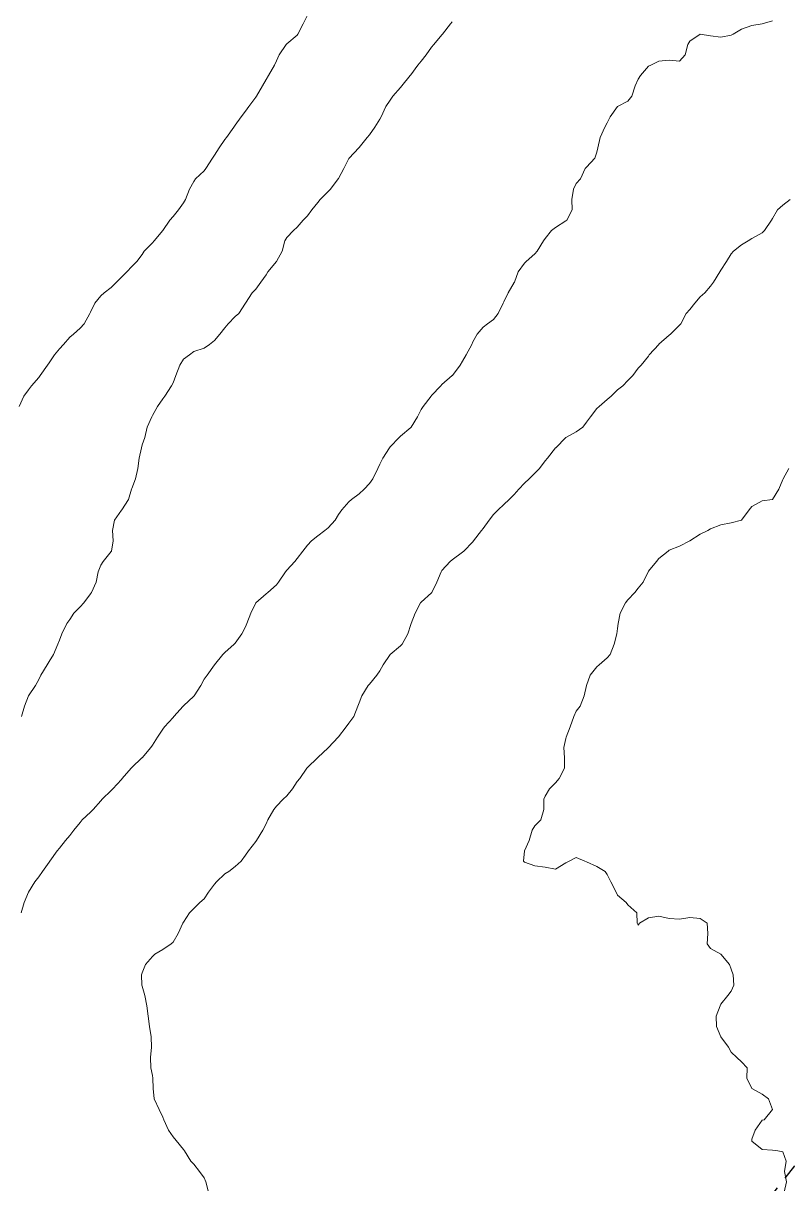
# Model space of a CAD drawing. Header units: centimetres. Extents: x 0 to 642158, y -847 to 649707.
# Drawn here: x 616326 to 616363, y 620796.6 to 620852.8 of the extents above; entities that cross this region are included whole.
import ezdxf

# ---------------------------------------------------------------- set-up
doc = ezdxf.new("R2010")
doc.units = ezdxf.units.CM
doc.header["$MEASUREMENT"] = 0
doc.linetypes.add('JIS_02_0.7', pattern=[1.35, 0.75, -0.6])
doc.layers.add('WAL_parcellaire agricole', color=7, linetype='JIS_02_0.7', lineweight=25)
doc.layers.add('WAL_topographie 0.5', color=253, linetype='Continuous', lineweight=20)

msp = doc.modelspace()

# ---------------------------------------------------------------- linework, layer by layer
at = {"layer": 'WAL_parcellaire agricole'}
msp.add_lwpolyline([(616255.997, 620774.617), (616254.888, 620802.306), (616269.443, 620906.264), (616269.125, 620914.056), (616269.31, 620938.403), (616324.031, 621000.478), (616439.713, 620860.66), (616427.749, 620846.053), (616421.929, 620839.702), (616414.257, 620830.705), (616403.934, 620820.988), (616397.612, 620816.054), (616363.299, 620797.518), (616354.757, 620786.516), (616345.049, 620771.634), (616339.95, 620763.773), (616311.615, 620724.308), (616278.144, 620756.809), (616255.997, 620774.617)], dxfattribs=at)
at = {"layer": 'WAL_topographie 0.5'}
for points in [[(616339.75, 620853.179), (616339.545, 620852.75), (616339.288, 620852.25), (616339.25, 620852.203), (616338.75, 620851.792), (616338.712, 620851.75), (616338.377, 620851.25), (616338.25, 620850.967), (616338.148, 620850.75), (616337.859, 620850.25), (616337.75, 620850.058), (616337.576, 620849.75), (616337.281, 620849.25), (616337.25, 620849.203), (616336.92, 620848.75), (616336.75, 620848.529), (616336.548, 620848.25), (616336.25, 620847.85), (616336.185, 620847.75), (616335.829, 620847.25), (616335.75, 620847.152), (616335.48, 620846.75), (616335.25, 620846.4), (616335.158, 620846.25), (616334.829, 620845.75), (616334.75, 620845.642), (616334.333, 620845.25), (616334.25, 620845.125), (616334.043, 620844.75), (616333.857, 620844.25), (616333.75, 620844.091), (616333.509, 620843.75), (616333.25, 620843.431), (616333.098, 620843.25), (616332.75, 620842.75), (616332.75, 620842.75), (616332.332, 620842.25), (616332.25, 620842.164), (616331.854, 620841.75), (616331.75, 620841.598), (616331.492, 620841.25), (616331.25, 620841.023), (616331.007, 620840.75), (616330.75, 620840.497), (616330.516, 620840.25), (616330.25, 620840), (616329.911, 620839.75), (616329.75, 620839.594), (616329.468, 620839.25), (616329.25, 620838.803), (616329.225, 620838.75), (616328.947, 620838.25), (616328.75, 620838.035), (616328.431, 620837.75), (616328.25, 620837.593), (616327.955, 620837.25), (616327.75, 620837.037), (616327.521, 620836.75), (616327.25, 620836.352), (616327.181, 620836.25), (616326.828, 620835.75), (616326.75, 620835.647), (616326.398, 620835.25), (616326.25, 620835.056), (616326.038, 620834.75), (616325.809, 620834.25)], [(616362.25, 620852.891), (616361.75, 620852.75), (616361.75, 620852.75), (616361.25, 620852.669), (616360.75, 620852.5), (616360.341, 620852.25), (616360.25, 620852.2), (616359.75, 620852.11), (616359.25, 620852.167), (616358.75, 620852.25), (616358.25, 620851.917), (616358.15, 620851.75), (616358.025, 620851.25), (616357.75, 620850.944), (616357.25, 620851), (616356.75, 620850.95), (616356.35, 620850.75), (616356.25, 620850.7), (616355.859, 620850.25), (616355.75, 620850.071), (616355.6, 620849.75), (616355.44, 620849.25), (616355.25, 620849.015), (616354.75, 620848.75), (616354.75, 620848.75), (616354.389, 620848.25), (616354.25, 620847.972), (616354.132, 620847.75), (616353.9, 620847.25), (616353.798, 620846.75), (616353.75, 620846.55), (616353.656, 620846.25), (616353.25, 620845.817), (616353.187, 620845.75), (616352.95, 620845.25), (616352.75, 620845.036), (616352.625, 620844.75), (616352.533, 620844.25), (616352.56, 620843.75), (616352.294, 620843.25), (616352.25, 620843.219), (616351.75, 620842.899), (616351.546, 620842.75), (616351.25, 620842.369), (616351.161, 620842.25), (616350.859, 620841.75), (616350.75, 620841.629), (616350.327, 620841.25), (616350.25, 620841.176), (616349.947, 620840.75), (616349.761, 620840.25), (616349.75, 620840.234), (616349.456, 620839.75), (616349.25, 620839.313), (616349.217, 620839.25), (616348.971, 620838.75), (616348.75, 620838.447), (616348.462, 620838.25), (616348.25, 620838.083), (616347.961, 620837.75), (616347.75, 620837.369), (616347.698, 620837.25), (616347.426, 620836.75), (616347.25, 620836.433), (616347.128, 620836.25), (616346.76, 620835.75), (616346.75, 620835.741), (616346.25, 620835.302), (616346.202, 620835.25), (616345.75, 620834.78), (616345.726, 620834.75), (616345.34, 620834.25), (616345.25, 620834.093), (616345.076, 620833.75), (616344.766, 620833.25), (616344.75, 620833.229), (616344.25, 620832.805), (616344.19, 620832.75), (616343.75, 620832.301), (616343.715, 620832.25), (616343.402, 620831.75), (616343.25, 620831.458), (616343.153, 620831.25), (616342.908, 620830.75), (616342.75, 620830.528), (616342.491, 620830.25), (616342.25, 620830.024), (616341.872, 620829.75), (616341.75, 620829.633), (616341.404, 620829.25), (616341.25, 620829.028), (616341.083, 620828.75), (616340.75, 620828.373), (616340.591, 620828.25), (616340.25, 620827.991), (616339.94, 620827.75), (616339.75, 620827.54), (616339.53, 620827.25), (616339.25, 620826.891), (616339.135, 620826.75), (616338.75, 620826.329), (616338.691, 620826.25), (616338.348, 620825.75), (616338.25, 620825.625), (616337.827, 620825.25), (616337.75, 620825.185), (616337.25, 620824.75), (616337.25, 620824.75), (616337.007, 620824.25), (616336.824, 620823.75), (616336.75, 620823.583), (616336.568, 620823.25), (616336.25, 620822.801), (616336.207, 620822.75), (616335.75, 620822.352), (616335.653, 620822.25), (616335.25, 620821.75), (616335.25, 620821.75), (616334.893, 620821.25), (616334.75, 620821.05), (616334.588, 620820.75), (616334.266, 620820.25), (616334.25, 620820.231), (616333.75, 620819.76), (616333.741, 620819.75), (616333.293, 620819.25), (616333.25, 620819.21), (616332.839, 620818.75), (616332.75, 620818.641), (616332.5, 620818.25), (616332.25, 620817.859), (616332.179, 620817.75), (616331.75, 620817.258), (616331.742, 620817.25), (616331.25, 620816.781), (616331.216, 620816.75), (616330.792, 620816.25), (616330.75, 620816.199), (616330.335, 620815.75), (616330.25, 620815.671), (616329.821, 620815.25), (616329.75, 620815.177), (616329.383, 620814.75), (616329.25, 620814.619), (616328.857, 620814.25), (616328.75, 620814.13), (616328.449, 620813.75), (616328.25, 620813.5), (616328.049, 620813.25), (616327.75, 620812.886), (616327.635, 620812.75), (616327.28, 620812.25), (616327.25, 620812.206), (616326.937, 620811.75), (616326.75, 620811.5), (616326.561, 620811.25), (616326.25, 620810.75), (616326.25, 620810.75), (616326.048, 620810.25), (616325.894, 620809.75)], [(616346.75, 620852.854), (616346.674, 620852.75), (616346.273, 620852.25), (616346.25, 620852.219), (616345.862, 620851.75), (616345.75, 620851.617), (616345.485, 620851.25), (616345.25, 620850.942), (616345.091, 620850.75), (616344.75, 620850.283), (616344.719, 620850.25), (616344.315, 620849.75), (616344.25, 620849.677), (616343.883, 620849.25), (616343.75, 620849.057), (616343.545, 620848.75), (616343.313, 620848.25), (616343.25, 620848.147), (616343.004, 620847.75), (616342.75, 620847.386), (616342.641, 620847.25), (616342.25, 620846.772), (616342.228, 620846.75), (616341.761, 620846.25), (616341.75, 620846.234), (616341.512, 620845.75), (616341.25, 620845.278), (616341.23, 620845.25), (616340.856, 620844.75), (616340.75, 620844.641), (616340.367, 620844.25), (616340.25, 620844.119), (616339.963, 620843.75), (616339.75, 620843.462), (616339.548, 620843.25), (616339.25, 620842.921), (616339.069, 620842.75), (616338.75, 620842.412), (616338.657, 620842.25), (616338.52, 620841.75), (616338.25, 620841.25), (616338.25, 620841.25), (616337.83, 620840.75), (616337.75, 620840.618), (616337.5, 620840.25), (616337.25, 620839.921), (616337.074, 620839.75), (616336.75, 620839.25), (616336.75, 620839.25), (616336.429, 620838.75), (616336.25, 620838.603), (616335.907, 620838.25), (616335.75, 620838.046), (616335.515, 620837.75), (616335.25, 620837.429), (616335.012, 620837.25), (616334.75, 620837.073), (616334.25, 620836.911), (616334.042, 620836.75), (616333.75, 620836.531), (616333.58, 620836.25), (616333.38, 620835.75), (616333.25, 620835.389), (616333.176, 620835.25), (616332.845, 620834.75), (616332.75, 620834.61), (616332.493, 620834.25), (616332.25, 620833.803), (616332.215, 620833.75), (616332, 620833.25), (616331.875, 620832.75), (616331.75, 620832.386), (616331.717, 620832.25), (616331.607, 620831.75), (616331.55, 620831.25), (616331.433, 620830.75), (616331.25, 620830.275), (616331.238, 620830.25), (616331.094, 620829.75), (616330.774, 620829.25), (616330.75, 620829.227), (616330.422, 620828.75), (616330.319, 620828.25), (616330.359, 620827.75), (616330.264, 620827.25), (616330.25, 620827.226), (616329.865, 620826.75), (616329.75, 620826.562), (616329.628, 620826.25), (616329.527, 620825.75), (616329.302, 620825.25), (616329.25, 620825.176), (616328.928, 620824.75), (616328.75, 620824.56), (616328.455, 620824.25), (616328.25, 620823.95), (616328.107, 620823.75), (616327.861, 620823.25), (616327.75, 620822.942), (616327.669, 620822.75), (616327.464, 620822.25), (616327.25, 620821.917), (616327.164, 620821.75), (616326.852, 620821.25), (616326.75, 620821.046), (616326.599, 620820.75), (616326.25, 620820.25), (616326.25, 620820.25), (616326.055, 620819.75), (616325.911, 620819.25)], [(616363.104, 620844.25), (616362.75, 620843.986), (616362.485, 620843.75), (616362.25, 620843.339), (616362.189, 620843.25), (616361.858, 620842.75), (616361.75, 620842.642), (616361.25, 620842.372), (616361.067, 620842.25), (616360.75, 620842.06), (616360.353, 620841.75), (616360.25, 620841.621), (616360.015, 620841.25), (616359.75, 620840.831), (616359.694, 620840.75), (616359.383, 620840.25), (616359.25, 620840.069), (616358.962, 620839.75), (616358.75, 620839.548), (616358.49, 620839.25), (616358.25, 620838.939), (616358.071, 620838.75), (616357.813, 620838.25), (616357.75, 620838.179), (616357.309, 620837.75), (616357.25, 620837.702), (616356.75, 620837.262), (616356.737, 620837.25), (616356.284, 620836.75), (616356.25, 620836.685), (616355.893, 620836.25), (616355.75, 620836.096), (616355.485, 620835.75), (616355.25, 620835.508), (616355, 620835.25), (616354.75, 620835.057), (616354.436, 620834.75), (616354.25, 620834.576), (616353.855, 620834.25), (616353.75, 620834.153), (616353.433, 620833.75), (616353.25, 620833.479), (616353.072, 620833.25), (616352.75, 620833.02), (616352.25, 620832.75), (616352.25, 620832.75), (616351.759, 620832.25), (616351.75, 620832.239), (616351.366, 620831.75), (616351.25, 620831.612), (616350.967, 620831.25), (616350.75, 620831.018), (616350.472, 620830.75), (616350.25, 620830.536), (616349.979, 620830.25), (616349.75, 620829.99), (616349.505, 620829.75), (616349.25, 620829.505), (616348.969, 620829.25), (616348.75, 620829.017), (616348.536, 620828.75), (616348.25, 620828.34), (616348.165, 620828.25), (616347.788, 620827.75), (616347.75, 620827.702), (616347.313, 620827.25), (616347.25, 620827.206), (616346.75, 620826.832), (616346.658, 620826.75), (616346.25, 620826.315), (616346.209, 620826.25), (616346.01, 620825.75), (616345.767, 620825.25), (616345.75, 620825.231), (616345.25, 620824.787), (616345.219, 620824.75), (616344.955, 620824.25), (616344.769, 620823.75), (616344.75, 620823.694), (616344.599, 620823.25), (616344.335, 620822.75), (616344.25, 620822.67), (616343.75, 620822.25), (616343.75, 620822.25), (616343.417, 620821.75), (616343.25, 620821.467), (616343.112, 620821.25), (616342.75, 620820.814), (616342.692, 620820.75), (616342.375, 620820.25), (616342.25, 620819.917), (616342.184, 620819.75), (616341.992, 620819.25), (616341.75, 620818.93), (616341.625, 620818.75), (616341.25, 620818.268), (616341.238, 620818.25), (616340.764, 620817.75), (616340.75, 620817.737), (616340.25, 620817.262), (616340.234, 620817.25), (616339.75, 620816.78), (616339.726, 620816.75), (616339.378, 620816.25), (616339.25, 620816.099), (616339.029, 620815.75), (616338.75, 620815.413), (616338.579, 620815.25), (616338.25, 620814.912), (616338.12, 620814.75), (616337.828, 620814.25), (616337.75, 620814.066), (616337.583, 620813.75), (616337.282, 620813.25), (616337.25, 620813.206), (616336.9, 620812.75), (616336.75, 620812.536), (616336.543, 620812.25), (616336.25, 620811.992), (616335.942, 620811.75), (616335.75, 620811.634), (616335.348, 620811.25), (616335.25, 620811.136), (616334.969, 620810.75), (616334.75, 620810.432), (616334.543, 620810.25), (616334.25, 620809.957), (616334.036, 620809.75), (616333.75, 620809.306), (616333.721, 620809.25), (616333.5, 620808.75), (616333.25, 620808.337), (616333.15, 620808.25), (616332.75, 620807.983), (616332.361, 620807.75), (616332.25, 620807.65), (616331.917, 620807.25), (616331.75, 620806.85), (616331.722, 620806.75), (616331.738, 620806.25), (616331.75, 620806.208), (616331.884, 620805.75), (616331.975, 620805.25), (616332.045, 620804.75), (616332.115, 620804.25), (616332.182, 620803.75), (616332.202, 620803.25), (616332.153, 620802.75), (616332.177, 620802.25), (616332.25, 620801.886), (616332.274, 620801.75), (616332.288, 620801.25), (616332.333, 620800.75), (616332.58, 620800.25), (616332.75, 620799.875), (616332.801, 620799.75), (616333.029, 620799.25), (616333.25, 620798.922), (616333.406, 620798.75), (616333.75, 620798.31), (616333.794, 620798.25), (616334.115, 620797.75), (616334.25, 620797.594), (616334.525, 620797.25), (616334.75, 620796.94), (616334.827, 620796.75), (616334.967, 620796.25)], [(616363.033, 620831.25), (616362.765, 620830.75), (616362.75, 620830.712), (616362.55, 620830.25), (616362.25, 620829.75), (616362.25, 620829.75), (616361.75, 620829.687), (616361.25, 620829.411), (616361.115, 620829.25), (616360.75, 620828.75), (616360.75, 620828.75), (616360.25, 620828.62), (616359.75, 620828.513), (616359.25, 620828.328), (616359.118, 620828.25), (616358.75, 620828.066), (616358.25, 620827.75), (616358.25, 620827.75), (616357.75, 620827.49), (616357.25, 620827.294), (616357.194, 620827.25), (616356.75, 620826.886), (616356.625, 620826.75), (616356.25, 620826.276), (616356.23, 620826.25), (616355.981, 620825.75), (616355.75, 620825.45), (616355.583, 620825.25), (616355.25, 620824.887), (616355.135, 620824.75), (616354.867, 620824.25), (616354.781, 620823.75), (616354.75, 620823.5), (616354.721, 620823.25), (616354.583, 620822.75), (616354.383, 620822.25), (616354.25, 620822.096), (616353.859, 620821.75), (616353.75, 620821.657), (616353.426, 620821.25), (616353.25, 620820.75), (616353.25, 620820.75), (616353.139, 620820.25), (616352.94, 620819.75), (616352.75, 620819.515), (616352.64, 620819.25), (616352.448, 620818.75), (616352.265, 620818.25), (616352.25, 620818.194), (616352.153, 620817.75), (616352.179, 620817.25), (616352.189, 620816.75), (616351.922, 620816.25), (616351.75, 620816.038), (616351.45, 620815.75), (616351.25, 620815.393), (616351.185, 620815.25), (616351.182, 620814.75), (616351.031, 620814.25), (616350.75, 620813.969), (616350.625, 620813.75), (616350.477, 620813.25), (616350.25, 620812.75), (616350.25, 620812.749), (616350.204, 620812.25), (616350.25, 620812.2), (616350.75, 620812.022), (616351.25, 620811.96), (616351.75, 620811.863), (616352.25, 620812.167), (616352.404, 620812.25), (616352.75, 620812.437), (616353.159, 620812.25), (616353.25, 620812.221), (616353.75, 620812), (616354.143, 620811.75), (616354.25, 620811.614), (616354.424, 620811.25), (616354.676, 620810.75), (616354.75, 620810.607), (616355.167, 620810.25), (616355.25, 620810.139), (616355.687, 620809.75), (616355.694, 620809.25), (616355.75, 620809.15), (616355.812, 620809.25), (616356.25, 620809.519), (616356.75, 620809.591), (616357.25, 620809.475), (616357.75, 620809.45), (616358.25, 620809.536), (616358.75, 620809.481), (616359.083, 620809.25), (616359.111, 620808.75), (616359.083, 620808.25), (616359.25, 620808.036), (616359.75, 620807.75), (616359.75, 620807.75), (616360.155, 620807.25), (616360.25, 620807.028), (616360.346, 620806.75), (616360.371, 620806.25), (616360.25, 620805.959), (616360.083, 620805.75), (616359.75, 620805.333), (616359.708, 620805.25), (616359.515, 620804.75), (616359.539, 620804.25), (616359.75, 620803.75), (616359.75, 620803.75), (616360.119, 620803.25), (616360.25, 620803.019), (616360.519, 620802.75), (616360.75, 620802.55), (616361.015, 620802.25), (616361, 620801.75), (616361.25, 620801.25), (616361.25, 620801.25), (616361.75, 620800.987), (616362.05, 620800.75), (616362.25, 620800.25), (616362.25, 620800.25), (616362.25, 620800.25), (616361.833, 620799.75), (616361.75, 620799.722), (616361.41, 620799.25), (616361.25, 620798.806), (616361.238, 620798.75), (616361.25, 620798.704), (616361.75, 620798.3), (616362.25, 620798.279), (616362.5, 620798.25), (616362.75, 620798.187), (616362.896, 620797.75), (616362.825, 620797.25), (616362.914, 620796.75), (616362.799, 620796.25)]]:
    msp.add_lwpolyline(points, dxfattribs=at)

doc.saveas('drawing.dxf')
